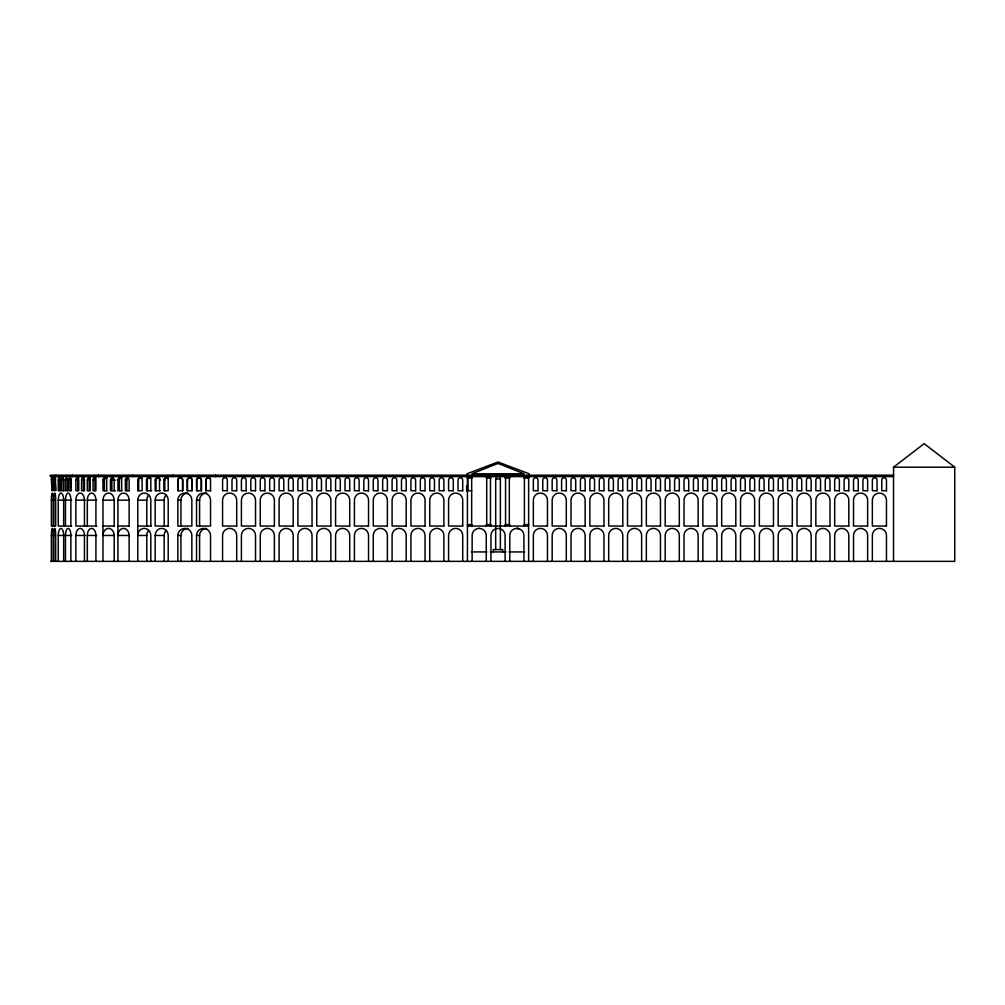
<?xml version="1.0" encoding="UTF-8"?>
<svg xmlns="http://www.w3.org/2000/svg" width="1005" height="1005" viewBox="0 0 1005 1005"><rect width="100%" height="100%" fill="white"/><g stroke="black" fill="none" stroke-linecap="round" stroke-linejoin="round"><path stroke-width="1.5" d="M495.679 549.584L495.679 478.958L497.437 475.428M893.546 561.355L893.546 467.187L924.148 443.645L954.75 467.187L954.75 561.355L50.715 561.355M893.546 467.187L954.75 467.187M893.546 475.189L50.25 475.189L50.25 476.609L893.546 476.609M467.425 478.016L472.136 478.016L472.136 476.609M528.63 478.016L523.919 478.016L523.919 476.609M495.679 478.958L500.377 478.958L500.377 549.584M60.438 480.139L60.438 490.729L58.265 490.729L58.265 480.139L60.438 480.139A2.349 0.905 90 0 1 60.89 478.091M64.044 490.729L61.87 490.729L61.87 480.139L64.044 480.139M67.649 480.139L67.649 490.729L65.463 490.729L65.463 480.139L67.649 480.139A2.349 0.905 -90 0 1 67.913 478.468M71.242 480.139L71.242 490.729L69.069 490.729L69.069 480.139L71.242 480.139A2.349 0.905 -90 0 1 71.368 478.958M75.865 480.139A2.349 1.432 -90 0 1 77.297 477.777A2.349 1.432 -90 0 1 78.729 480.139L78.729 490.729L75.865 490.729L75.865 480.139L77.724 480.139A2.349 1.432 -90 0 1 78.792 477.865M81.593 480.139A2.349 1.432 -90 0 1 83.026 477.777A2.349 1.432 -90 0 1 84.458 480.139L84.458 490.729L81.593 490.729L81.593 480.139L83.465 480.139A2.349 1.432 -90 0 1 84.521 477.865M87.322 480.139A2.349 1.432 -90 0 1 88.767 477.777A2.349 1.432 -90 0 1 90.199 480.139L90.199 490.729L87.322 490.729L87.322 480.139L89.194 480.139A2.349 1.432 -90 0 1 90.262 477.865M93.063 480.139A2.349 1.432 -90 0 1 94.495 477.777A2.349 1.432 -90 0 1 95.927 480.139L95.927 490.729L93.063 490.729L93.063 480.139L94.922 480.139A2.349 1.432 -90 0 1 95.99 477.865M106.907 490.729L102.975 490.729L102.975 480.139L104.407 480.139A2.349 1.872 -90 0 1 105.801 477.865M115.625 490.729L110.45 490.729L110.45 480.139L111.882 480.139A2.349 1.872 -90 0 1 113.264 477.865M110.45 480.139A2.349 1.872 -90 0 1 112.321 477.777A2.349 1.872 -90 0 1 114.181 480.139L115.625 480.139M121.844 490.729L117.924 490.729L117.924 480.139L119.356 480.139A2.349 1.872 -90 0 1 121.228 477.777M129.318 490.729L125.399 490.729L125.399 480.139L126.831 480.139A2.349 1.872 -90 0 1 128.213 477.865M137.773 480.139A2.349 2.173 -90 0 1 139.946 477.777A2.349 2.173 -90 0 1 142.12 480.139L142.12 490.729L137.773 490.729L137.773 480.139L138.665 480.139A2.349 2.173 -90 0 1 142.383 478.468M151.717 490.729L146.466 490.729L146.466 480.139L147.371 480.139A2.349 2.173 -90 0 1 151.077 478.468M160.423 490.729L155.172 490.729L155.172 480.139L156.064 480.139A2.349 2.173 -90 0 1 158.237 477.777M155.172 480.139A2.349 2.173 -90 0 1 157.345 477.777A2.349 2.173 -90 0 1 159.519 480.139L160.423 480.139M163.865 480.139A2.349 2.173 -90 0 1 166.039 477.777A2.349 2.173 -90 0 1 168.212 480.139L168.212 490.729L163.865 490.729L163.865 480.139L164.77 480.139A2.349 2.173 -90 0 1 168.476 478.468M177.847 480.139L178.161 480.139A2.349 2.337 -90 0 1 180.498 477.777A2.349 2.337 -90 0 1 182.822 480.139L182.822 490.729L177.847 490.729L177.847 480.139A2.349 2.337 -90 0 1 180.184 477.777A2.349 2.337 -90 0 1 182.521 480.139L182.521 490.729M187.194 480.139L187.495 480.139A2.349 2.337 -90 0 1 189.832 477.777A2.349 2.337 -90 0 1 192.169 480.139L192.169 490.729L187.194 490.729L187.194 480.139A2.349 2.337 -90 0 1 189.518 477.777A2.349 2.337 -90 0 1 191.855 480.139L191.855 490.729M196.528 480.139L196.829 480.139A2.349 2.337 -90 0 1 199.166 477.777A2.349 2.337 -90 0 1 201.503 480.139L201.503 490.729L196.528 490.729L196.528 480.139A2.349 2.337 -90 0 1 198.864 477.777A2.349 2.337 -90 0 1 201.188 480.139L201.188 490.729M210.836 490.729L205.862 490.729L206.163 480.139A2.349 2.337 -90 0 1 210.522 478.958M466.483 486.018L467.425 486.018M466.596 486.495L467.425 486.495M466.596 486.96L467.3 486.96M466.596 487.438L467.425 487.438M466.596 488.028L467.3 488.028M466.596 488.38L467.3 488.38M466.596 488.719L467.3 488.719M466.596 489.322L467.425 489.322M466.596 489.787L467.3 489.787M466.596 490.264L467.425 490.264M466.483 490.729L467.425 490.729M471.659 490.729L467.89 490.729L467.89 478.016M53.83 526.042L53.83 500.151A7.06 0.917 -90 0 1 54.76 493.078A7.06 0.917 -90 0 1 55.677 500.151L55.677 526.042L51.381 526.042L51.381 500.151L54.484 500.151M64.471 526.042L58.265 526.042L58.265 500.151L64.471 500.151M71.682 526.042L65.463 526.042L65.463 500.151L71.682 500.151M96.668 526.042L75.865 526.042L75.865 500.151L85.199 500.151M87.322 526.042L87.322 500.151L96.668 500.151M102.975 561.355L102.975 500.151L114.444 500.151M117.924 561.355L117.924 500.151L129.381 500.151M137.773 561.355L137.773 500.151L146.78 500.151A7.06 6.52 -90 0 1 148.69 495.151M168.526 526.042L155.172 526.042L155.172 500.151L164.179 500.151A7.06 6.52 -90 0 1 166.089 495.151M177.847 500.151A7.06 6.997 -90 0 1 184.857 493.078A7.06 6.997 -90 0 1 191.855 500.151L191.855 526.042L177.847 526.042L177.847 500.151L180.925 500.151A7.06 6.997 -90 0 1 187.922 493.078M196.528 500.151A7.06 6.997 -90 0 1 203.525 493.078A7.06 6.997 -90 0 1 210.535 500.151L210.535 526.042L196.528 526.042L196.528 500.151L199.593 500.151A7.06 6.997 -90 0 1 206.603 493.078M467.425 524.635L472.136 524.635L472.136 526.042M528.63 524.635L523.919 524.635L523.919 526.042M102.975 526.042L114.444 526.042M117.924 526.042L129.381 526.042M137.773 526.042L151.127 526.042M467.425 526.042L528.63 526.042M51.381 561.355L51.381 535.464L54.484 535.464M58.265 561.355L58.265 535.464L64.471 535.464M65.463 561.355L65.463 535.464L71.682 535.464M75.865 561.355L75.865 535.464L85.199 535.464M87.322 561.355L87.322 535.464L96.668 535.464M114.444 535.464L102.975 535.464A7.06 5.603 90 0 1 108.578 528.391A7.06 5.603 90 0 1 114.181 535.464L114.181 561.355M129.381 535.464L117.924 535.464A7.06 5.603 -90 0 1 123.527 528.391A7.06 5.603 -90 0 1 129.13 535.464L129.13 561.355M148.69 530.464A7.06 6.52 -90 0 0 146.78 535.464L137.773 535.464A7.06 6.52 -90 0 1 144.293 528.391A7.06 6.52 -90 0 1 150.813 535.464L150.813 561.355M155.172 561.355L155.172 535.464L164.179 535.464A7.06 6.52 -90 0 1 166.089 530.464M177.847 561.355L177.847 535.464L180.925 535.464A7.06 6.997 -90 0 1 187.922 528.391M196.528 561.355L196.528 535.464L199.593 535.464A7.06 6.997 -90 0 1 206.603 528.391M471.345 551.933L487.036 551.933M490.176 551.933L505.879 551.933M509.007 551.933L524.711 551.933M498.618 475.428L500.377 478.958M886.473 561.355L886.473 535.464A7.06 7.06 0 0 0 879.413 528.391A7.06 7.06 0 0 0 872.353 535.464L872.353 561.355M867.642 561.355L867.642 535.464A7.06 7.06 0 0 0 860.582 528.391A7.06 7.06 0 0 0 853.521 535.464L853.521 561.355M848.81 561.355L848.81 535.464A7.06 7.06 0 0 0 841.75 528.391A7.06 7.06 0 0 0 834.678 535.464L834.678 561.355M829.979 561.355L829.979 535.464A7.06 7.06 0 0 0 822.907 528.391A7.06 7.06 0 0 0 815.846 535.464L815.846 561.355M811.135 561.355L811.135 535.464A7.06 7.06 0 0 0 804.075 528.391A7.06 7.06 0 0 0 797.015 535.464L797.015 561.355M792.304 561.355L792.304 535.464A7.06 7.06 0 0 0 785.244 528.391A7.06 7.06 0 0 0 778.184 535.464L778.184 561.355M773.473 561.355L773.473 535.464A7.06 7.06 0 0 0 766.413 528.391A7.06 7.06 0 0 0 759.353 535.464L759.353 561.355M754.642 561.355L754.642 535.464A7.06 7.06 0 0 0 747.582 528.391A7.06 7.06 0 0 0 740.509 535.464L740.509 561.355M735.811 561.355L735.811 535.464A7.06 7.06 0 0 0 728.738 528.391A7.06 7.06 0 0 0 721.678 535.464L721.678 561.355M716.967 561.355L716.967 535.464A7.06 7.06 0 0 0 709.907 528.391A7.06 7.06 0 0 0 702.847 535.464L702.847 561.355M698.136 561.355L698.136 535.464A7.06 7.06 0 0 0 691.076 528.391A7.06 7.06 0 0 0 684.016 535.464L684.016 561.355M679.305 561.355L679.305 535.464A7.06 7.06 0 0 0 672.245 528.391A7.06 7.06 0 0 0 665.184 535.464L665.184 561.355M660.473 561.355L660.473 535.464A7.06 7.06 0 0 0 653.401 528.391A7.06 7.06 0 0 0 646.341 535.464L646.341 561.355M641.63 561.355L641.63 535.464A7.06 7.06 0 0 0 634.57 528.391A7.06 7.06 0 0 0 627.509 535.464L627.509 561.355M622.798 561.355L622.798 535.464A7.06 7.06 0 0 0 615.738 528.391A7.06 7.06 0 0 0 608.678 535.464L608.678 561.355M603.967 561.355L603.967 535.464A7.06 7.06 0 0 0 596.907 528.391A7.06 7.06 0 0 0 589.847 535.464L589.847 561.355M585.136 561.355L585.136 535.464A7.06 7.06 0 0 0 578.076 528.391A7.06 7.06 0 0 0 571.003 535.464L571.003 561.355M566.305 561.355L566.305 535.464A7.06 7.06 0 0 0 559.232 528.391A7.06 7.06 0 0 0 552.172 535.464L552.172 561.355M547.461 561.355L547.461 535.464A7.06 7.06 0 0 0 540.401 528.391A7.06 7.06 0 0 0 533.341 535.464L533.341 561.355M529.107 476.609L529.107 473.782L498.028 462.011L466.948 473.782L466.948 476.609M528.63 476.609L528.63 561.355M524.396 478.016L524.396 524.635M523.919 561.355L523.919 535.464A7.06 7.06 0 0 0 516.859 528.391L518.693 528.643L516.859 528.391A7.06 7.06 0 0 0 509.799 535.464L509.799 561.355M509.799 476.609L509.799 478.016L505.088 478.016L505.088 476.609M509.799 526.042L509.799 524.635L505.088 524.635L505.088 526.042M509.321 478.016L509.321 524.635M505.565 478.016L505.565 524.635M505.088 561.355L505.088 535.464A7.06 7.06 0 0 0 498.028 528.391A7.06 7.06 0 0 0 490.968 535.464L490.968 561.355M502.739 551.933L502.739 549.584L493.317 549.584L493.317 551.933M490.968 476.609L490.968 478.016L486.257 478.016L486.257 476.609M490.968 526.042L490.968 524.635L486.257 524.635L486.257 526.042M490.49 478.016L490.49 524.635M486.722 478.016L486.722 524.635M486.257 561.355L486.257 535.464A7.06 7.06 0 0 0 479.197 528.391L479.197 528.253M472.136 561.355L472.136 535.464A7.06 7.06 0 0 1 479.197 528.391M471.659 478.016L471.659 524.635M467.425 476.609L467.425 561.355M462.715 561.355L462.715 535.464A7.06 7.06 0 0 0 455.654 528.391A7.06 7.06 0 0 0 448.582 535.464L448.582 561.355M443.883 561.355L443.883 535.464A7.06 7.06 0 0 0 436.811 528.391A7.06 7.06 0 0 0 429.751 535.464L429.751 561.355M425.04 561.355L425.04 535.464A7.06 7.06 0 0 0 417.98 528.391A7.06 7.06 0 0 0 410.919 535.464L410.919 561.355M406.208 561.355L406.208 535.464A7.06 7.06 0 0 0 399.148 528.391A7.06 7.06 0 0 0 392.088 535.464L392.088 561.355M387.377 561.355L387.377 535.464A7.06 7.06 0 0 0 380.317 528.391A7.06 7.06 0 0 0 373.257 535.464L373.257 561.355M368.546 561.355L368.546 535.464A7.06 7.06 0 0 0 361.486 528.391A7.06 7.06 0 0 0 354.413 535.464L354.413 561.355M349.715 561.355L349.715 535.464A7.06 7.06 0 0 0 342.642 528.391A7.06 7.06 0 0 0 335.582 535.464L335.582 561.355M330.871 561.355L330.871 535.464A7.06 7.06 0 0 0 323.811 528.391A7.06 7.06 0 0 0 316.751 535.464L316.751 561.355M312.04 561.355L312.04 535.464A7.06 7.06 0 0 0 304.98 528.391A7.06 7.06 0 0 0 297.92 535.464L297.92 561.355M293.209 561.355L293.209 535.464A7.06 7.06 0 0 0 286.149 528.391A7.06 7.06 0 0 0 279.089 535.464L279.089 561.355M274.378 561.355L274.378 535.464A7.06 7.06 0 0 0 267.317 528.391A7.06 7.06 0 0 0 260.245 535.464L260.245 561.355M255.534 561.355L255.534 535.464A7.06 7.06 0 0 0 248.474 528.391A7.06 7.06 0 0 0 241.414 535.464L241.414 561.355M236.703 561.355L236.703 535.464A7.06 7.06 0 0 0 229.643 528.391A7.06 7.06 0 0 0 222.582 535.464L222.582 561.355M215.522 475.189L215.522 476.609M210.535 490.729L210.535 480.139A2.349 2.337 -90 0 0 208.198 477.777A2.349 2.337 -90 0 0 205.862 480.139M210.535 561.355L210.535 535.464A7.06 6.997 -90 0 0 203.525 528.391A7.06 6.997 -90 0 0 196.528 535.464M206.163 480.139L206.163 490.729M199.593 500.151L199.593 526.042M199.593 535.464L199.593 561.355M196.829 480.139L196.829 490.729M191.855 561.355L191.855 535.464A7.06 6.997 -90 0 0 184.857 528.391A7.06 6.997 -90 0 0 177.847 535.464M187.495 480.139L187.495 490.729M180.925 500.151L180.925 526.042M180.925 535.464L180.925 561.355M178.161 480.139L178.161 490.729M172.747 475.189L172.747 476.609M168.212 526.042L168.212 500.151A7.06 6.52 90 0 0 161.692 493.078A7.06 6.52 90 0 0 155.172 500.151M168.212 561.355L168.212 535.464A7.06 6.52 -90 0 0 161.692 528.391A7.06 6.52 -90 0 0 155.172 535.464M164.77 480.139L164.77 490.729M164.179 500.151L164.179 526.042M164.179 535.464L164.179 561.355M159.519 480.139L159.519 490.729M156.064 480.139L156.064 490.729M150.813 490.729L150.813 480.139A2.349 2.173 -90 0 0 148.639 477.777A2.349 2.173 -90 0 0 146.466 480.139M150.813 526.042L150.813 500.151A7.06 6.52 -90 0 0 144.293 493.078A7.06 6.52 -90 0 0 137.773 500.151M147.371 480.139L147.371 490.729M146.78 500.151L146.78 526.042M146.78 535.464L146.78 561.355M138.665 480.139L138.665 490.729M132.886 475.189L132.886 476.609M129.13 490.729L129.13 480.139A2.349 1.872 -90 0 0 127.258 477.777A2.349 1.872 -90 0 0 125.399 480.139M129.13 526.042L129.13 500.151A7.06 5.603 -90 0 0 123.527 493.078A7.06 5.603 -90 0 0 117.924 500.151M126.831 480.139L126.831 490.729M121.655 490.729L121.655 480.139A2.349 1.872 -90 0 0 119.783 477.777A2.349 1.872 -90 0 0 117.924 480.139M119.356 480.139L119.356 490.729M114.181 480.139L114.181 490.729M114.181 526.042L114.181 500.151A7.06 5.603 -90 0 0 108.578 493.078A7.06 5.603 -90 0 0 102.975 500.151M111.882 480.139L111.882 490.729M106.718 490.729L106.718 480.139A2.349 1.872 -90 0 0 104.847 477.777A2.349 1.872 -90 0 0 102.975 480.139M104.407 480.139L104.407 490.729M98.653 475.189L98.653 476.609M95.927 526.042L95.927 500.151A7.06 4.296 -90 0 0 91.631 493.078A7.06 4.296 -90 0 0 87.322 500.151M95.927 561.355L95.927 535.464A7.06 4.296 -90 0 0 91.631 528.391A7.06 4.296 -90 0 0 87.322 535.464M94.922 480.139L94.922 490.729M89.194 480.139L89.194 490.729M84.458 526.042L84.458 500.151A7.06 4.296 -90 0 0 80.161 493.078A7.06 4.296 -90 0 0 75.865 500.151M84.458 561.355L84.458 535.464A7.06 4.296 -90 0 0 80.161 528.391A7.06 4.296 -90 0 0 75.865 535.464M83.465 480.139L83.465 490.729M77.724 480.139L77.724 490.729M72.398 475.189L72.398 476.609M70.878 490.729L70.878 480.139A2.349 0.905 90 0 0 69.973 477.777A2.349 0.905 90 0 0 69.069 480.139M70.878 526.042L70.878 500.151A7.06 2.701 -90 0 0 68.177 493.078A7.06 2.701 -90 0 0 65.463 500.151M70.878 561.355L70.878 535.464A7.06 2.701 -90 0 0 68.177 528.391A7.06 2.701 -90 0 0 65.463 535.464M67.272 490.729L67.272 480.139A2.349 0.905 -90 0 0 66.368 477.777A2.349 0.905 -90 0 0 65.463 480.139M63.667 490.729L63.667 480.139A2.349 0.905 -90 0 0 62.762 477.777A2.349 0.905 -90 0 0 61.87 480.139M63.667 526.042L63.667 500.151A7.06 2.701 -90 0 0 60.966 493.078A7.06 2.701 -90 0 0 58.265 500.151M63.667 561.355L63.667 535.464A7.06 2.701 -90 0 0 60.966 528.391A7.06 2.701 -90 0 0 58.265 535.464M60.061 490.729L60.061 480.139A2.349 0.905 90 0 0 59.157 477.777A2.349 0.905 90 0 0 58.265 480.139M55.878 475.189L55.878 476.609M55.677 561.355L55.677 535.464A7.06 0.917 -90 0 0 54.76 528.391A7.06 0.917 -90 0 0 53.83 535.464L53.83 561.355M53.227 526.042L53.227 500.151A7.06 0.917 -90 0 0 52.298 493.078A7.06 0.917 -90 0 0 51.381 500.151M53.227 561.355L53.227 535.464A7.06 0.917 90 0 0 52.298 528.391A7.06 0.917 90 0 0 51.381 535.464M158.803 477.865A2.349 2.173 -90 0 1 159.33 478.091M160.122 478.958A2.349 2.173 -90 0 1 160.348 479.523M106.769 477.865A2.349 1.872 -90 0 1 107.208 478.091M121.706 477.865A2.349 1.872 -90 0 1 122.158 478.091M51.393 479.523L51.996 490.729L51.682 477.777L51.393 479.523M52.612 479.523L53.227 490.729L52.989 477.865L52.612 479.523M53.843 479.523L54.446 490.729L54.22 477.865L53.843 479.523M55.074 479.523L55.677 490.729L55.451 477.865L55.074 479.523M498.028 463.418L471.973 473.782L524.082 473.782L498.028 463.418M227.293 490.729L222.582 490.729L222.582 480.139A2.349 2.349 0 0 1 224.932 477.777A2.349 2.349 0 0 1 227.293 480.139L227.293 490.729M236.703 490.729L231.992 490.729L231.992 480.139A2.349 2.349 0 0 1 234.353 477.777A2.349 2.349 0 0 1 236.703 480.139L236.703 490.729M246.125 490.729L241.414 490.729L241.414 480.139A2.349 2.349 0 0 1 243.763 477.777A2.349 2.349 0 0 1 246.125 480.139L246.125 490.729M255.534 490.729L250.835 490.729L250.835 480.139A2.349 2.349 0 0 1 253.185 477.777A2.349 2.349 0 0 1 255.534 480.139L255.534 490.729M264.956 490.729L260.245 490.729L260.245 480.139A2.349 2.349 0 0 1 262.606 477.777A2.349 2.349 0 0 1 264.956 480.139L264.956 490.729M274.378 490.729L269.667 490.729L269.667 480.139A2.349 2.349 0 0 1 272.016 477.777A2.349 2.349 0 0 1 274.378 480.139L274.378 490.729M283.787 490.729L279.089 490.729L279.089 480.139A2.349 2.349 0 0 1 281.438 477.777A2.349 2.349 0 0 1 283.787 480.139L283.787 490.729M293.209 490.729L288.498 490.729L288.498 480.139A2.349 2.349 0 0 1 290.86 477.777A2.349 2.349 0 0 1 293.209 480.139L293.209 490.729M302.631 490.729L297.92 490.729L297.92 480.139A2.349 2.349 0 0 1 300.269 477.777A2.349 2.349 0 0 1 302.631 480.139L302.631 490.729M312.04 490.729L307.329 490.729L307.329 480.139A2.349 2.349 0 0 1 309.691 477.777A2.349 2.349 0 0 1 312.04 480.139L312.04 490.729M321.462 490.729L316.751 490.729L316.751 480.139A2.349 2.349 0 0 1 319.1 477.777A2.349 2.349 0 0 1 321.462 480.139L321.462 490.729M330.871 490.729L326.173 490.729L326.173 480.139A2.349 2.349 0 0 1 328.522 477.777A2.349 2.349 0 0 1 330.871 480.139L330.871 490.729M340.293 490.729L335.582 490.729L335.582 480.139A2.349 2.349 0 0 1 337.944 477.777A2.349 2.349 0 0 1 340.293 480.139L340.293 490.729M349.715 490.729L345.004 490.729L345.004 480.139A2.349 2.349 0 0 1 347.353 477.777A2.349 2.349 0 0 1 349.715 480.139L349.715 490.729M359.124 490.729L354.413 490.729L354.413 480.139A2.349 2.349 0 0 1 356.775 477.777A2.349 2.349 0 0 1 359.124 480.139L359.124 490.729M368.546 490.729L363.835 490.729L363.835 480.139A2.349 2.349 0 0 1 366.184 477.777A2.349 2.349 0 0 1 368.546 480.139L368.546 490.729M377.955 490.729L373.257 490.729L373.257 480.139A2.349 2.349 0 0 1 375.606 477.777A2.349 2.349 0 0 1 377.955 480.139L377.955 490.729M387.377 490.729L382.666 490.729L382.666 480.139A2.349 2.349 0 0 1 385.028 477.777A2.349 2.349 0 0 1 387.377 480.139L387.377 490.729M396.799 490.729L392.088 490.729L392.088 480.139A2.349 2.349 0 0 1 394.437 477.777A2.349 2.349 0 0 1 396.799 480.139L396.799 490.729M406.208 490.729L401.498 490.729L401.498 480.139A2.349 2.349 0 0 1 403.859 477.777A2.349 2.349 0 0 1 406.208 480.139L406.208 490.729M415.63 490.729L410.919 490.729L410.919 480.139A2.349 2.349 0 0 1 413.269 477.777A2.349 2.349 0 0 1 415.63 480.139L415.63 490.729M425.04 490.729L420.341 490.729L420.341 480.139A2.349 2.349 0 0 1 422.69 477.777A2.349 2.349 0 0 1 425.04 480.139L425.04 490.729M434.462 490.729L429.751 490.729L429.751 480.139A2.349 2.349 0 0 1 432.112 477.777A2.349 2.349 0 0 1 434.462 480.139L434.462 490.729M443.883 490.729L439.172 490.729L439.172 480.139A2.349 2.349 0 0 1 441.522 477.777A2.349 2.349 0 0 1 443.883 480.139L443.883 490.729M453.293 490.729L448.582 490.729L448.582 480.139A2.349 2.349 0 0 1 450.944 477.777A2.349 2.349 0 0 1 453.293 480.139L453.293 490.729M462.715 490.729L458.004 490.729L458.004 480.139A2.349 2.349 0 0 1 460.353 477.777A2.349 2.349 0 0 1 462.715 480.139L462.715 490.729M538.052 490.729L533.341 490.729L533.341 480.139A2.349 2.349 0 0 1 535.69 477.777A2.349 2.349 0 0 1 538.052 480.139L538.052 490.729M547.461 490.729L542.763 490.729L542.763 480.139A2.349 2.349 0 0 1 545.112 477.777A2.349 2.349 0 0 1 547.461 480.139L547.461 490.729M556.883 490.729L552.172 490.729L552.172 480.139A2.349 2.349 0 0 1 554.534 477.777A2.349 2.349 0 0 1 556.883 480.139L556.883 490.729M566.305 490.729L561.594 490.729L561.594 480.139A2.349 2.349 0 0 1 563.943 477.777A2.349 2.349 0 0 1 566.305 480.139L566.305 490.729M575.714 490.729L571.003 490.729L571.003 480.139A2.349 2.349 0 0 1 573.365 477.777A2.349 2.349 0 0 1 575.714 480.139L575.714 490.729M585.136 490.729L580.425 490.729L580.425 480.139A2.349 2.349 0 0 1 582.774 477.777A2.349 2.349 0 0 1 585.136 480.139L585.136 490.729M594.545 490.729L589.847 490.729L589.847 480.139A2.349 2.349 0 0 1 592.196 477.777A2.349 2.349 0 0 1 594.545 480.139L594.545 490.729M603.967 490.729L599.256 490.729L599.256 480.139A2.349 2.349 0 0 1 601.618 477.777A2.349 2.349 0 0 1 603.967 480.139L603.967 490.729M613.389 490.729L608.678 490.729L608.678 480.139A2.349 2.349 0 0 1 611.027 477.777A2.349 2.349 0 0 1 613.389 480.139L613.389 490.729M622.798 490.729L618.088 490.729L618.088 480.139A2.349 2.349 0 0 1 620.449 477.777A2.349 2.349 0 0 1 622.798 480.139L622.798 490.729M632.22 490.729L627.509 490.729L627.509 480.139A2.349 2.349 0 0 1 629.859 477.777A2.349 2.349 0 0 1 632.22 480.139L632.22 490.729M641.63 490.729L636.931 490.729L636.931 480.139A2.349 2.349 0 0 1 639.281 477.777A2.349 2.349 0 0 1 641.63 480.139L641.63 490.729M651.052 490.729L646.341 490.729L646.341 480.139A2.349 2.349 0 0 1 648.702 477.777A2.349 2.349 0 0 1 651.052 480.139L651.052 490.729M660.473 490.729L655.763 490.729L655.763 480.139A2.349 2.349 0 0 1 658.112 477.777A2.349 2.349 0 0 1 660.473 480.139L660.473 490.729M669.883 490.729L665.184 490.729L665.184 480.139A2.349 2.349 0 0 1 667.534 477.777A2.349 2.349 0 0 1 669.883 480.139L669.883 490.729M679.305 490.729L674.594 490.729L674.594 480.139A2.349 2.349 0 0 1 676.955 477.777A2.349 2.349 0 0 1 679.305 480.139L679.305 490.729M688.727 490.729L684.016 490.729L684.016 480.139A2.349 2.349 0 0 1 686.365 477.777A2.349 2.349 0 0 1 688.727 480.139L688.727 490.729M698.136 490.729L693.425 490.729L693.425 480.139A2.349 2.349 0 0 1 695.787 477.777A2.349 2.349 0 0 1 698.136 480.139L698.136 490.729M707.558 490.729L702.847 490.729L702.847 480.139A2.349 2.349 0 0 1 705.196 477.777A2.349 2.349 0 0 1 707.558 480.139L707.558 490.729M716.967 490.729L712.269 490.729L712.269 480.139A2.349 2.349 0 0 1 714.618 477.777A2.349 2.349 0 0 1 716.967 480.139L716.967 490.729M726.389 490.729L721.678 490.729L721.678 480.139A2.349 2.349 0 0 1 724.04 477.777A2.349 2.349 0 0 1 726.389 480.139L726.389 490.729M735.811 490.729L731.1 490.729L731.1 480.139A2.349 2.349 0 0 1 733.449 477.777A2.349 2.349 0 0 1 735.811 480.139L735.811 490.729M745.22 490.729L740.509 490.729L740.509 480.139A2.349 2.349 0 0 1 742.871 477.777A2.349 2.349 0 0 1 745.22 480.139L745.22 490.729M754.642 490.729L749.931 490.729L749.931 480.139A2.349 2.349 0 0 1 752.28 477.777A2.349 2.349 0 0 1 754.642 480.139L754.642 490.729M764.051 490.729L759.353 490.729L759.353 480.139A2.349 2.349 0 0 1 761.702 477.777A2.349 2.349 0 0 1 764.051 480.139L764.051 490.729M773.473 490.729L768.762 490.729L768.762 480.139A2.349 2.349 0 0 1 771.124 477.777A2.349 2.349 0 0 1 773.473 480.139L773.473 490.729M782.895 490.729L778.184 490.729L778.184 480.139A2.349 2.349 0 0 1 780.533 477.777A2.349 2.349 0 0 1 782.895 480.139L782.895 490.729M792.304 490.729L787.593 490.729L787.593 480.139A2.349 2.349 0 0 1 789.955 477.777A2.349 2.349 0 0 1 792.304 480.139L792.304 490.729M801.726 490.729L797.015 490.729L797.015 480.139A2.349 2.349 0 0 1 799.364 477.777A2.349 2.349 0 0 1 801.726 480.139L801.726 490.729M811.135 490.729L806.437 490.729L806.437 480.139A2.349 2.349 0 0 1 808.786 477.777A2.349 2.349 0 0 1 811.135 480.139L811.135 490.729M820.557 490.729L815.846 490.729L815.846 480.139A2.349 2.349 0 0 1 818.208 477.777A2.349 2.349 0 0 1 820.557 480.139L820.557 490.729M829.979 490.729L825.268 490.729L825.268 480.139A2.349 2.349 0 0 1 827.617 477.777A2.349 2.349 0 0 1 829.979 480.139L829.979 490.729M839.389 490.729L834.678 490.729L834.678 480.139A2.349 2.349 0 0 1 837.039 477.777A2.349 2.349 0 0 1 839.389 480.139L839.389 490.729M848.81 490.729L844.1 490.729L844.1 480.139A2.349 2.349 0 0 1 846.449 477.777A2.349 2.349 0 0 1 848.81 480.139L848.81 490.729M858.232 490.729L853.521 490.729L853.521 480.139A2.349 2.349 0 0 1 855.871 477.777A2.349 2.349 0 0 1 858.232 480.139L858.232 490.729M867.642 490.729L862.931 490.729L862.931 480.139A2.349 2.349 0 0 1 865.292 477.777A2.349 2.349 0 0 1 867.642 480.139L867.642 490.729M877.063 490.729L872.353 490.729L872.353 480.139A2.349 2.349 0 0 1 874.702 477.777A2.349 2.349 0 0 1 877.063 480.139L877.063 490.729M886.473 490.729L881.774 490.729L881.774 480.139A2.349 2.349 0 0 1 884.124 477.777A2.349 2.349 0 0 1 886.473 480.139L886.473 490.729M236.703 526.042L222.582 526.042L222.582 500.151A7.06 7.06 0 0 1 229.643 493.078A7.06 7.06 0 0 1 236.703 500.151L236.703 526.042M255.534 526.042L241.414 526.042L241.414 500.151A7.06 7.06 0 0 1 248.474 493.078A7.06 7.06 0 0 1 255.534 500.151L255.534 526.042M274.378 526.042L260.245 526.042L260.245 500.151A7.06 7.06 0 0 1 267.317 493.078A7.06 7.06 0 0 1 274.378 500.151L274.378 526.042M293.209 526.042L279.089 526.042L279.089 500.151A7.06 7.06 0 0 1 286.149 493.078A7.06 7.06 0 0 1 293.209 500.151L293.209 526.042M312.04 526.042L297.92 526.042L297.92 500.151A7.06 7.06 0 0 1 304.98 493.078A7.06 7.06 0 0 1 312.04 500.151L312.04 526.042M330.871 526.042L316.751 526.042L316.751 500.151A7.06 7.06 0 0 1 323.811 493.078A7.06 7.06 0 0 1 330.871 500.151L330.871 526.042M349.715 526.042L335.582 526.042L335.582 500.151A7.06 7.06 0 0 1 342.642 493.078A7.06 7.06 0 0 1 349.715 500.151L349.715 526.042M368.546 526.042L354.413 526.042L354.413 500.151A7.06 7.06 0 0 1 361.486 493.078A7.06 7.06 0 0 1 368.546 500.151L368.546 526.042M387.377 526.042L373.257 526.042L373.257 500.151A7.06 7.06 0 0 1 380.317 493.078A7.06 7.06 0 0 1 387.377 500.151L387.377 526.042M406.208 526.042L392.088 526.042L392.088 500.151A7.06 7.06 0 0 1 399.148 493.078A7.06 7.06 0 0 1 406.208 500.151L406.208 526.042M425.04 526.042L410.919 526.042L410.919 500.151A7.06 7.06 0 0 1 417.98 493.078A7.06 7.06 0 0 1 425.04 500.151L425.04 526.042M443.883 526.042L429.751 526.042L429.751 500.151A7.06 7.06 0 0 1 436.811 493.078A7.06 7.06 0 0 1 443.883 500.151L443.883 526.042M462.715 526.042L448.582 526.042L448.582 500.151A7.06 7.06 0 0 1 455.654 493.078A7.06 7.06 0 0 1 462.715 500.151L462.715 526.042M547.461 526.042L533.341 526.042L533.341 500.151A7.06 7.06 0 0 1 540.401 493.078A7.06 7.06 0 0 1 547.461 500.151L547.461 526.042M566.305 526.042L552.172 526.042L552.172 500.151A7.06 7.06 0 0 1 559.232 493.078A7.06 7.06 0 0 1 566.305 500.151L566.305 526.042M585.136 526.042L571.003 526.042L571.003 500.151A7.06 7.06 0 0 1 578.076 493.078A7.06 7.06 0 0 1 585.136 500.151L585.136 526.042M603.967 526.042L589.847 526.042L589.847 500.151A7.06 7.06 0 0 1 596.907 493.078A7.06 7.06 0 0 1 603.967 500.151L603.967 526.042M622.798 526.042L608.678 526.042L608.678 500.151A7.06 7.06 0 0 1 615.738 493.078A7.06 7.06 0 0 1 622.798 500.151L622.798 526.042M641.63 526.042L627.509 526.042L627.509 500.151A7.06 7.06 0 0 1 634.57 493.078A7.06 7.06 0 0 1 641.63 500.151L641.63 526.042M660.473 526.042L646.341 526.042L646.341 500.151A7.06 7.06 0 0 1 653.401 493.078A7.06 7.06 0 0 1 660.473 500.151L660.473 526.042M679.305 526.042L665.184 526.042L665.184 500.151A7.06 7.06 0 0 1 672.245 493.078A7.06 7.06 0 0 1 679.305 500.151L679.305 526.042M698.136 526.042L684.016 526.042L684.016 500.151A7.06 7.06 0 0 1 691.076 493.078A7.06 7.06 0 0 1 698.136 500.151L698.136 526.042M716.967 526.042L702.847 526.042L702.847 500.151A7.06 7.06 0 0 1 709.907 493.078A7.06 7.06 0 0 1 716.967 500.151L716.967 526.042M735.811 526.042L721.678 526.042L721.678 500.151A7.06 7.06 0 0 1 728.738 493.078A7.06 7.06 0 0 1 735.811 500.151L735.811 526.042M754.642 526.042L740.509 526.042L740.509 500.151A7.06 7.06 0 0 1 747.582 493.078A7.06 7.06 0 0 1 754.642 500.151L754.642 526.042M773.473 526.042L759.353 526.042L759.353 500.151A7.06 7.06 0 0 1 766.413 493.078A7.06 7.06 0 0 1 773.473 500.151L773.473 526.042M792.304 526.042L778.184 526.042L778.184 500.151A7.06 7.06 0 0 1 785.244 493.078A7.06 7.06 0 0 1 792.304 500.151L792.304 526.042M811.135 526.042L797.015 526.042L797.015 500.151A7.06 7.06 0 0 1 804.075 493.078A7.06 7.06 0 0 1 811.135 500.151L811.135 526.042M829.979 526.042L815.846 526.042L815.846 500.151A7.06 7.06 0 0 1 822.907 493.078A7.06 7.06 0 0 1 829.979 500.151L829.979 526.042M848.81 526.042L834.678 526.042L834.678 500.151A7.06 7.06 0 0 1 841.75 493.078A7.06 7.06 0 0 1 848.81 500.151L848.81 526.042M867.642 526.042L853.521 526.042L853.521 500.151A7.06 7.06 0 0 1 860.582 493.078A7.06 7.06 0 0 1 867.642 500.151L867.642 526.042M886.473 526.042L872.353 526.042L872.353 500.151A7.06 7.06 0 0 1 879.413 493.078A7.06 7.06 0 0 1 886.473 500.151L886.473 526.042"/></g></svg>
